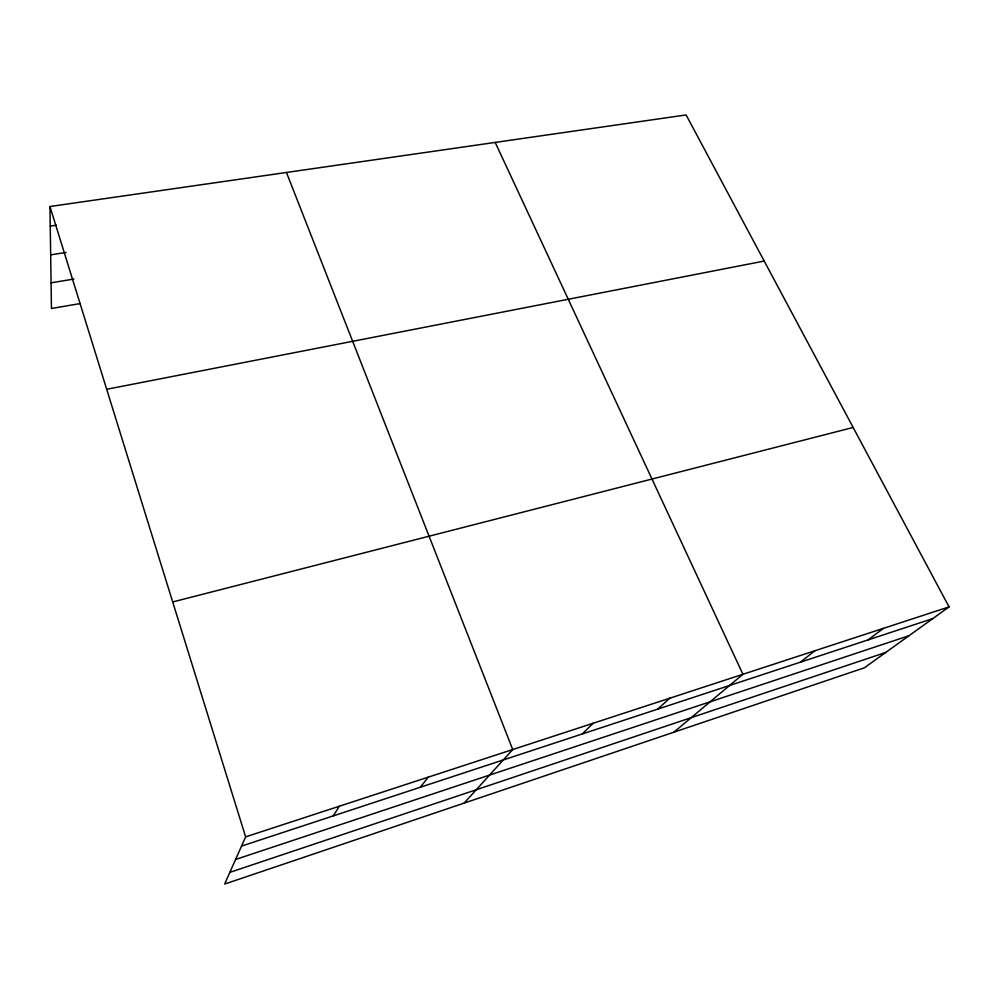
<?xml version="1.0" encoding="UTF-8"?>
<svg xmlns="http://www.w3.org/2000/svg" width="999" height="999" viewBox="0 0 999 999"><rect width="100%" height="100%" fill="white"/><g stroke="black" fill="none" stroke-linecap="round" stroke-linejoin="round"><path stroke-width="1.5" d="M49.95 206.518L245.629 836.862L224.65 884.065L864.397 667.794L949.05 606.905L686.113 114.935L49.95 206.518L51.461 308.479L80.27 303.559M333.229 815.908L339.298 806.243M420.379 787.224L428.221 777.172M464.123 803.109L512.737 749.55L286.451 172.465M582.305 733.94L593.169 723.251M657.667 709.14L669.817 698.189M673.875 732.192L742.931 674.288L495.192 142.42M800.424 662.162L814.822 650.786M868.094 639.884L883.453 628.346M229.857 872.364L885.751 652.434M235.577 859.477L908.978 635.726M241.533 846.091L932.816 618.593M245.629 836.862L949.05 606.905M172.715 601.947L853.146 427.46M106.693 389.285L764.21 261.051M51.074 282.817L73.963 279.058M50.662 254.857L66.059 252.447M50.237 226.124L56.331 225.212"/></g></svg>
